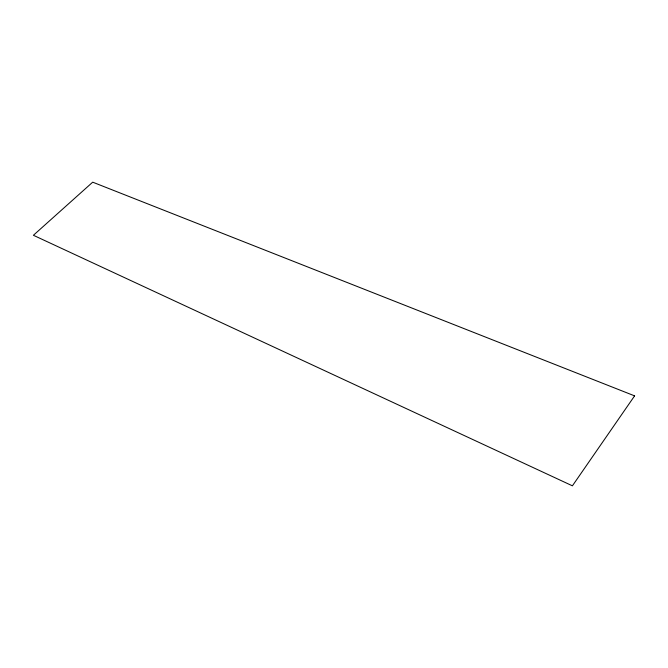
<?xml version="1.0" encoding="UTF-8"?>
<svg xmlns="http://www.w3.org/2000/svg" width="668" height="668" viewBox="0 0 668 668"><rect width="100%" height="100%" fill="white"/><g stroke="black" fill="none" stroke-linecap="round" stroke-linejoin="round"><path stroke-width="1" d="M634.6 395.865L572.409 485.828L33.4 235.278L92.702 182.172L634.6 395.865"/></g></svg>
